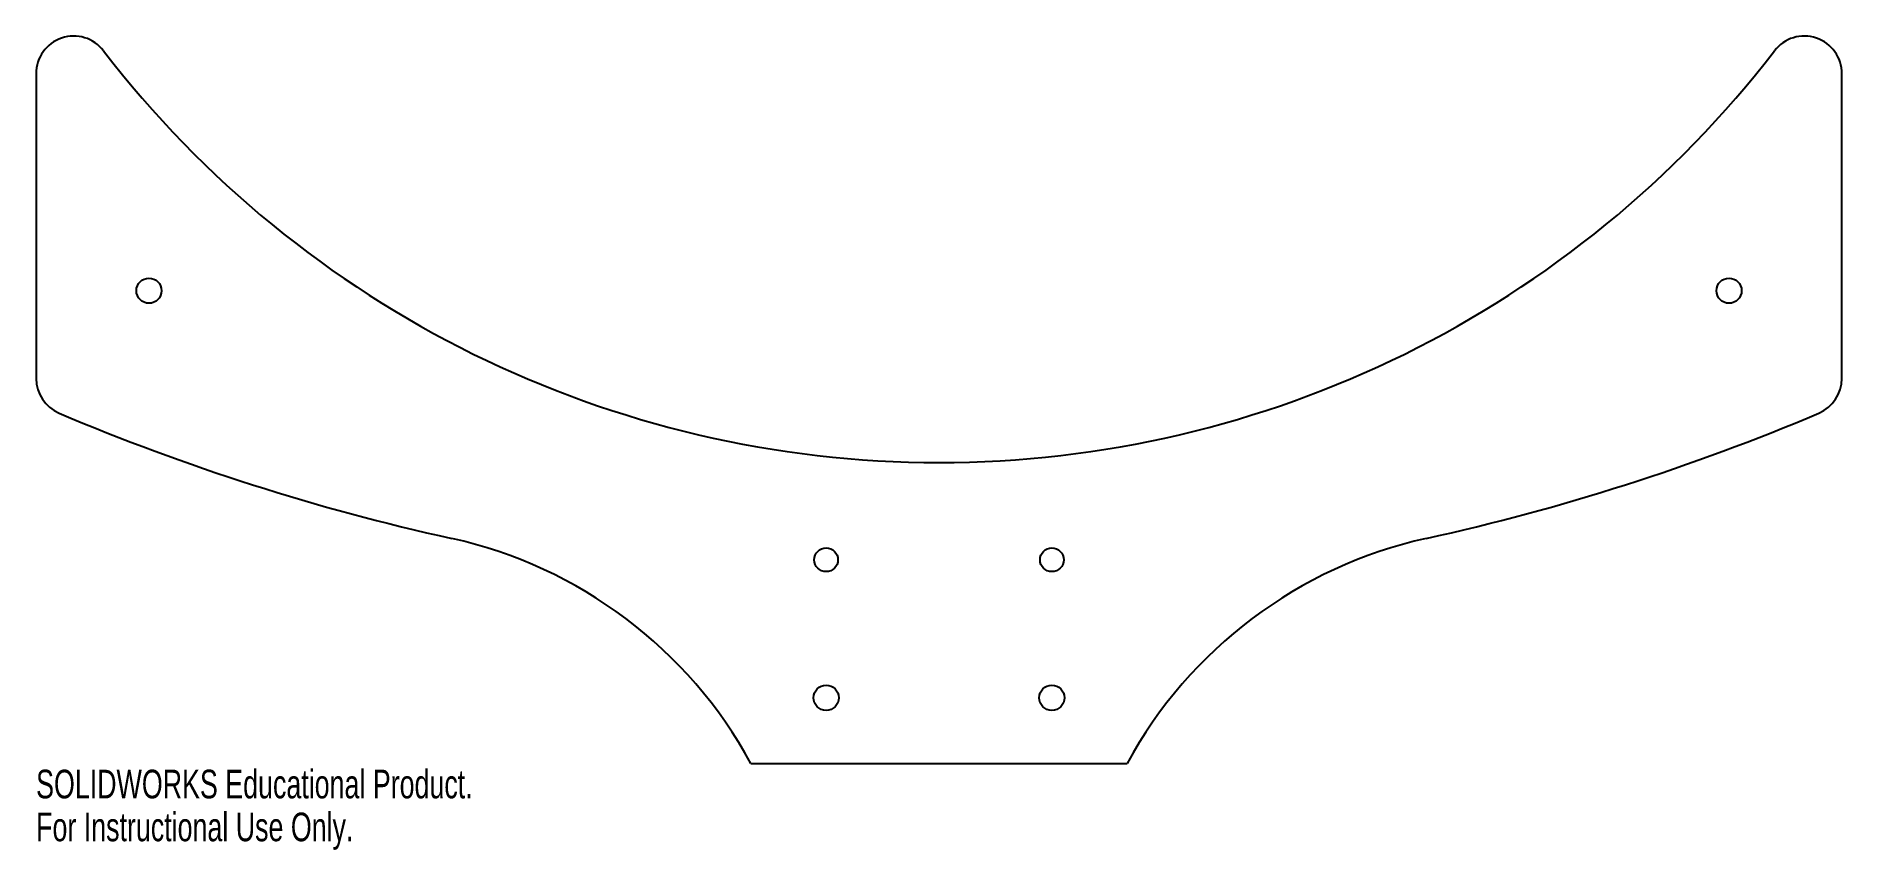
# Model space of a CAD drawing. Header units: inches. Extents: x 0 to 12, y -6 to -0.6.
import ezdxf

# ---------------------------------------------------------------- set-up
doc = ezdxf.new("R2010")
doc.units = ezdxf.units.IN
doc.header["$MEASUREMENT"] = 0
doc.styles.add('SLDTEXTSTYLE0', font='TXT', dxfattribs={"width": 0.7})

msp = doc.modelspace()

# ---------------------------------------------------------------- linework, layer by layer
at = {"color": 7, "linetype": 'Continuous', "lineweight": 25}
for p, q in [((0, -0.81), (0, -2.835)), ((12, -2.835), (12, -0.81)), ((4.75, -5.394), (7.25, -5.394))]:
    msp.add_line(p, q, dxfattribs=at)
for centre, radius in [((0.75, -2.252), 0.0837), ((11.25, -2.252), 0.0837), ((5.25, -4.04), 0.0787), ((6.75, -4.04), 0.0787), ((5.25, -4.957), 0.0837), ((6.75, -4.957), 0.0837)]:
    msp.add_circle(centre, radius, dxfattribs=at)
for centre, radius, start, end in [((0.25, -0.81), 0.25, 37.5235, 180), ((11.75, -0.81), 0.25, 0, 142.4765), ((6, 3.606), 7, 217.5235, 322.4765), ((0.25, -2.835), 0.25, 180, 247.056), ((11.75, -2.835), 0.25, 292.944, 0), ((6, 10.748), 15, 247.056, 257.5344), ((6, 10.748), 15, 282.4656, 292.944), ((2.115, -6.828), 3, 28.5438, 77.5344), ((9.885, -6.828), 3, 102.4656, 151.4562)]:
    msp.add_arc(centre, radius, start, end, dxfattribs=at)

# ---------------------------------------------------------------- texts
at = {"color": 7, "linetype": 'Continuous', "char_height": 0.1903, "attachment_point": 1, "style": 'SLDTEXTSTYLE0'}
for s, insert in [('SOLIDWORKS Educational Product.', (0, -5.435)), ('For Instructional Use Only.', (0, -5.72))]:
    msp.add_mtext(s, dxfattribs=dict(at, insert=insert))

doc.saveas('drawing.dxf')
